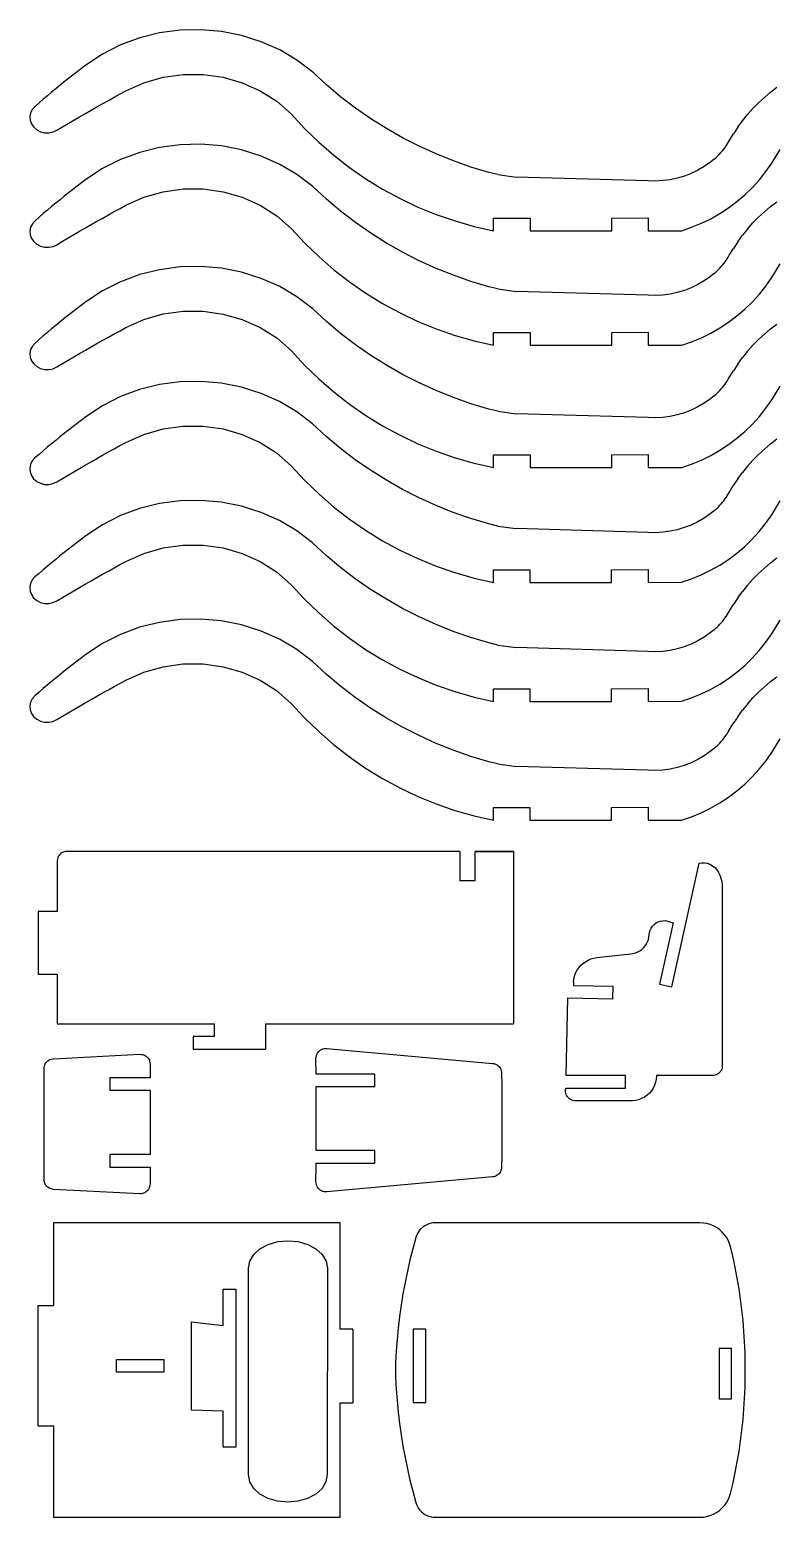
# Model space of a CAD drawing. Extents: x -264 to 264, y -276 to 276.
# Drawn here: x -261 to -142.7, y -266.7 to -30.3 of the extents above; entities that cross this region are included whole.
import ezdxf

# ---------------------------------------------------------------- set-up
doc = ezdxf.new("R2010")
doc.units = 0
doc.header["$MEASUREMENT"] = 0
doc.layers.get('0').update_dxf_attribs({"linetype": 'CONTINUOUS'})

msp = doc.modelspace()

# ---------------------------------------------------------------- linework, layer by layer
for p, q in [((-237.1, -30.36), (-240.36, -30.79)), ((-233.82, -30.28), (-237.1, -30.36)), ((-230.54, -30.56), (-233.82, -30.28)), ((-227.33, -31.2), (-230.54, -30.56)), ((-246.57, -32.7), (-249.43, -34.15)), ((-243.53, -31.58), (-246.57, -32.7)), ((-240.36, -30.79), (-243.53, -31.58)), ((-224.23, -32.18), (-227.33, -31.2)), ((-221.28, -33.5), (-224.23, -32.18)), ((-249.43, -34.15), (-252.08, -35.9)), ((-218.54, -35.12), (-221.28, -33.5)), ((-216.04, -37.03), (-218.54, -35.12)), ((-254.15, -37.49), (-254.83, -38.02)), ((-253.46, -36.96), (-254.15, -37.49)), ((-252.77, -36.43), (-253.46, -36.96)), ((-252.08, -35.9), (-252.77, -36.43)), ((-239.8, -37.84), (-236.64, -37.4)), ((-236.64, -37.4), (-233.44, -37.4)), ((-233.44, -37.4), (-230.28, -37.84)), ((-213.86, -39.03), (-216.04, -37.03)), ((-256.86, -39.66), (-257.53, -40.21)), ((-256.19, -39.11), (-256.86, -39.66)), ((-255.51, -38.57), (-256.19, -39.11)), ((-254.83, -38.02), (-255.51, -38.57)), ((-246.64, -40.49), (-245.71, -39.99)), ((-245.71, -39.99), (-242.85, -38.71)), ((-242.85, -38.71), (-239.8, -37.84)), ((-230.28, -37.84), (-227.23, -38.71)), ((-227.23, -38.71), (-224.37, -40)), ((-224.37, -40), (-221.76, -41.66)), ((-211.6, -40.94), (-213.86, -39.03)), ((-143.29, -40.21), (-142.28, -39.43)), ((-260.16, -42.46), (-260.58, -42.93)), ((-259.51, -41.89), (-260.16, -42.46)), ((-258.85, -41.33), (-259.51, -41.89)), ((-258.19, -40.77), (-258.85, -41.33)), ((-257.53, -40.21), (-258.19, -40.77)), ((-251.25, -43.06), (-250.33, -42.54)), ((-250.33, -42.54), (-249.41, -42.02)), ((-249.41, -42.02), (-248.49, -41.51)), ((-248.49, -41.51), (-247.57, -41)), ((-247.57, -41), (-246.64, -40.49)), ((-221.76, -41.66), (-219.47, -43.66)), ((-209.25, -42.73), (-211.6, -40.94)), ((-146.09, -42.82), (-145.2, -41.9)), ((-144.26, -41.03), (-145.2, -41.9)), ((-144.26, -41.03), (-143.29, -40.21)), ((-260.86, -43.48), (-260.98, -44.08)), ((-260.98, -44.08), (-260.93, -44.68)), ((-260.93, -44.68), (-260.72, -45.26)), ((-260.58, -42.93), (-260.86, -43.48)), ((-254.89, -45.18), (-253.98, -44.64)), ((-253.98, -44.64), (-253.07, -44.11)), ((-253.07, -44.11), (-252.16, -43.58)), ((-252.16, -43.58), (-251.25, -43.06)), ((-219.47, -43.66), (-217.33, -45.97)), ((-206.83, -44.42), (-209.25, -42.73)), ((-204.32, -46), (-206.83, -44.42)), ((-148.49, -45.79), (-147.74, -44.76)), ((-147.74, -44.76), (-146.94, -43.77)), ((-146.94, -43.77), (-146.09, -42.82)), ((-260.72, -45.26), (-260.36, -45.77)), ((-260.36, -45.77), (-259.87, -46.19)), ((-259.87, -46.19), (-259.29, -46.49)), ((-259.29, -46.49), (-258.63, -46.65)), ((-258.63, -46.65), (-257.96, -46.67)), ((-257.96, -46.67), (-257.3, -46.53)), ((-257.3, -46.53), (-256.69, -46.26)), ((-256.69, -46.26), (-255.79, -45.72)), ((-255.79, -45.72), (-254.89, -45.18)), ((-217.33, -45.97), (-215.07, -48.17)), ((-201.76, -47.46), (-204.32, -46)), ((-149.85, -47.95), (-149.2, -46.85)), ((-148.49, -45.79), (-149.2, -46.85)), ((-240.36, -48.98), (-243.53, -49.77)), ((-237.1, -48.55), (-240.36, -48.98)), ((-233.82, -48.47), (-237.1, -48.55)), ((-230.54, -48.75), (-233.82, -48.47)), ((-227.33, -49.39), (-230.54, -48.75)), ((-224.23, -50.37), (-227.33, -49.39)), ((-215.07, -48.17), (-212.69, -50.23)), ((-199.12, -48.81), (-201.76, -47.46)), ((-196.43, -50.03), (-199.12, -48.81)), ((-151.12, -49.75), (-150.92, -49.51)), ((-150.92, -49.51), (-150.72, -49.26)), ((-150.72, -49.26), (-150.53, -49.01)), ((-150.53, -49.01), (-150.35, -48.75)), ((-150.35, -48.75), (-150.17, -48.49)), ((-150.17, -48.49), (-150.01, -48.22)), ((-150.01, -48.22), (-149.85, -47.95)), ((-143.09, -51.48), (-141.77, -49.3)), ((-246.57, -50.89), (-249.43, -52.34)), ((-243.53, -49.77), (-246.57, -50.89)), ((-221.28, -51.68), (-224.23, -50.37)), ((-218.54, -53.31), (-221.28, -51.68)), ((-212.69, -50.23), (-210.21, -52.17)), ((-193.69, -51.13), (-196.43, -50.03)), ((-190.89, -52.1), (-193.69, -51.13)), ((-153.83, -52.01), (-154.84, -52.61)), ((-152.86, -51.34), (-153.83, -52.01)), ((-152.25, -50.84), (-152.86, -51.34)), ((-152.25, -50.84), (-152.01, -50.64)), ((-152.01, -50.64), (-151.78, -50.43)), ((-151.55, -50.21), (-151.78, -50.43)), ((-151.55, -50.21), (-151.33, -49.98)), ((-151.33, -49.98), (-151.12, -49.75)), ((-144.04, -52.84), (-143.09, -51.48)), ((-252.08, -54.09), (-252.77, -54.62)), ((-249.43, -52.34), (-252.08, -54.09)), ((-216.04, -55.22), (-218.54, -53.31)), ((-210.21, -52.17), (-207.62, -53.96)), ((-207.62, -53.96), (-204.93, -55.61)), ((-188.06, -52.95), (-190.89, -52.1)), ((-186.63, -53.3), (-188.06, -52.95)), ((-186.63, -53.3), (-183.72, -53.69)), ((-162.76, -54.3), (-183.72, -53.69)), ((-161.59, -54.34), (-162.76, -54.3)), ((-160.42, -54.27), (-161.59, -54.34)), ((-159.25, -54.12), (-160.42, -54.27)), ((-158.11, -53.88), (-159.25, -54.12)), ((-156.99, -53.54), (-158.11, -53.88)), ((-155.89, -53.12), (-156.99, -53.54)), ((-154.84, -52.61), (-155.89, -53.12)), ((-146.18, -55.36), (-145.07, -54.13)), ((-145.07, -54.13), (-144.04, -52.84)), ((-254.83, -56.21), (-255.51, -56.75)), ((-254.15, -55.68), (-254.83, -56.21)), ((-253.46, -55.14), (-254.15, -55.68)), ((-252.77, -54.62), (-253.46, -55.14)), ((-242.85, -56.9), (-239.8, -56.03)), ((-239.8, -56.03), (-236.64, -55.59)), ((-236.64, -55.59), (-233.44, -55.59)), ((-233.44, -55.59), (-230.28, -56.03)), ((-230.28, -56.03), (-227.23, -56.9)), ((-213.86, -57.22), (-216.04, -55.22)), ((-204.93, -55.61), (-202.16, -57.11)), ((-148.63, -57.59), (-147.37, -56.52)), ((-147.37, -56.52), (-146.18, -55.36)), ((-258.19, -58.95), (-258.85, -59.51)), ((-257.53, -58.4), (-258.19, -58.95)), ((-256.86, -57.84), (-257.53, -58.4)), ((-256.19, -57.3), (-256.86, -57.84)), ((-255.51, -56.75), (-256.19, -57.3)), ((-247.57, -59.19), (-246.64, -58.68)), ((-246.64, -58.68), (-245.71, -58.18)), ((-245.71, -58.18), (-242.85, -56.9)), ((-227.23, -56.9), (-224.37, -58.18)), ((-224.37, -58.18), (-221.76, -59.84)), ((-211.6, -59.12), (-213.86, -57.22)), ((-202.16, -57.11), (-199.32, -58.46)), ((-199.32, -58.46), (-196.4, -59.65)), ((-151.35, -59.5), (-149.96, -58.59)), ((-149.96, -58.59), (-148.63, -57.59)), ((-144.26, -59.22), (-143.29, -58.4)), ((-143.29, -58.4), (-142.28, -57.62)), ((-260.58, -61.12), (-260.86, -61.67)), ((-260.16, -60.64), (-260.58, -61.12)), ((-259.51, -60.08), (-260.16, -60.64)), ((-258.85, -59.51), (-259.51, -60.08)), ((-252.16, -61.77), (-251.25, -61.25)), ((-251.25, -61.25), (-250.33, -60.73)), ((-250.33, -60.73), (-249.41, -60.21)), ((-249.41, -60.21), (-248.49, -59.7)), ((-248.49, -59.7), (-247.57, -59.19)), ((-221.76, -59.84), (-219.47, -61.85)), ((-209.25, -60.92), (-211.6, -59.12)), ((-206.83, -62.61), (-209.25, -60.92)), ((-196.4, -59.65), (-193.42, -60.68)), ((-193.42, -60.68), (-190.39, -61.55)), ((-187.32, -62.25), (-187.32, -60.25)), ((-187.32, -60.25), (-181.51, -60.25)), ((-181.51, -60.25), (-181.51, -62.25)), ((-168.53, -60.25), (-162.74, -60.17)), ((-168.53, -62.25), (-168.53, -60.25)), ((-162.74, -60.17), (-162.74, -62.25)), ((-155.83, -61.68), (-154.29, -61.05)), ((-154.29, -61.05), (-152.79, -60.32)), ((-152.79, -60.32), (-151.35, -59.5)), ((-146.94, -61.96), (-146.09, -61)), ((-146.09, -61), (-145.2, -60.09)), ((-145.2, -60.09), (-144.26, -59.22)), ((-260.86, -61.67), (-260.98, -62.27)), ((-260.98, -62.27), (-260.93, -62.87)), ((-260.93, -62.87), (-260.72, -63.45)), ((-260.72, -63.45), (-260.36, -63.96)), ((-255.79, -63.9), (-254.89, -63.36)), ((-254.89, -63.36), (-253.98, -62.83)), ((-253.98, -62.83), (-253.07, -62.3)), ((-253.07, -62.3), (-252.16, -61.77)), ((-219.47, -61.85), (-217.33, -64.16)), ((-204.32, -64.19), (-206.83, -62.61)), ((-190.39, -61.55), (-187.32, -62.25)), ((-181.51, -62.25), (-168.53, -62.25)), ((-162.74, -62.25), (-157.4, -62.22)), ((-157.4, -62.22), (-155.83, -61.68)), ((-148.49, -63.98), (-147.74, -62.95)), ((-146.94, -61.96), (-147.74, -62.95)), ((-260.36, -63.96), (-259.87, -64.38)), ((-259.87, -64.38), (-259.29, -64.68)), ((-259.29, -64.68), (-258.63, -64.84)), ((-258.63, -64.84), (-257.96, -64.86)), ((-257.96, -64.86), (-257.3, -64.72)), ((-257.3, -64.72), (-256.69, -64.45)), ((-256.69, -64.45), (-255.79, -63.9)), ((-217.33, -64.16), (-215.07, -66.35)), ((-201.76, -65.65), (-204.32, -64.19)), ((-199.12, -66.99), (-201.76, -65.65)), ((-150.01, -66.41), (-149.85, -66.14)), ((-149.85, -66.14), (-149.2, -65.04)), ((-148.49, -63.98), (-149.2, -65.04)), ((-240.36, -68.42), (-243.53, -69.2)), ((-237.1, -67.98), (-240.36, -68.42)), ((-233.82, -67.91), (-237.1, -67.98)), ((-230.54, -68.19), (-233.82, -67.91)), ((-227.33, -68.83), (-230.54, -68.19)), ((-215.07, -66.35), (-212.69, -68.42)), ((-212.69, -68.42), (-210.21, -70.35)), ((-196.43, -68.22), (-199.12, -66.99)), ((-193.69, -69.31), (-196.43, -68.22)), ((-151.55, -68.4), (-151.78, -68.61)), ((-151.55, -68.4), (-151.33, -68.17)), ((-151.33, -68.17), (-151.12, -67.94)), ((-151.12, -67.94), (-150.92, -67.7)), ((-150.92, -67.7), (-150.72, -67.45)), ((-150.72, -67.45), (-150.53, -67.2)), ((-150.53, -67.2), (-150.35, -66.94)), ((-150.35, -66.94), (-150.17, -66.68)), ((-150.17, -66.68), (-150.01, -66.41)), ((-143.09, -69.67), (-141.77, -67.48)), ((-246.57, -70.33), (-249.43, -71.78)), ((-243.53, -69.2), (-246.57, -70.33)), ((-224.23, -69.81), (-227.33, -68.83)), ((-221.28, -71.12), (-224.23, -69.81)), ((-210.21, -70.35), (-207.62, -72.15)), ((-190.89, -70.29), (-193.69, -69.31)), ((-188.06, -71.13), (-190.89, -70.29)), ((-154.84, -70.79), (-155.89, -71.3)), ((-153.83, -70.2), (-154.84, -70.79)), ((-152.86, -69.53), (-153.83, -70.2)), ((-152.25, -69.03), (-152.86, -69.53)), ((-152.25, -69.03), (-152.01, -68.83)), ((-152.01, -68.83), (-151.78, -68.61)), ((-144.04, -71.03), (-143.09, -69.67)), ((-249.43, -71.78), (-252.08, -73.53)), ((-218.54, -72.75), (-221.28, -71.12)), ((-216.04, -74.66), (-218.54, -72.75)), ((-207.62, -72.15), (-204.93, -73.8)), ((-186.63, -71.49), (-188.06, -71.13)), ((-186.63, -71.49), (-183.72, -71.88)), ((-162.76, -72.49), (-183.72, -71.88)), ((-161.59, -72.52), (-162.76, -72.49)), ((-160.42, -72.46), (-161.59, -72.52)), ((-159.25, -72.31), (-160.42, -72.46)), ((-158.11, -72.06), (-159.25, -72.31)), ((-156.99, -71.73), (-158.11, -72.06)), ((-155.89, -71.3), (-156.99, -71.73)), ((-146.18, -73.55), (-145.07, -72.32)), ((-145.07, -72.32), (-144.04, -71.03)), ((-254.83, -75.65), (-255.51, -76.19)), ((-254.15, -75.11), (-254.83, -75.65)), ((-253.46, -74.58), (-254.15, -75.11)), ((-252.77, -74.05), (-253.46, -74.58)), ((-252.08, -73.53), (-252.77, -74.05)), ((-242.85, -76.33), (-239.8, -75.46)), ((-239.8, -75.46), (-236.64, -75.02)), ((-236.64, -75.02), (-233.44, -75.02)), ((-233.44, -75.02), (-230.28, -75.47)), ((-230.28, -75.47), (-227.23, -76.34)), ((-213.86, -76.66), (-216.04, -74.66)), ((-204.93, -73.8), (-202.16, -75.3)), ((-202.16, -75.3), (-199.32, -76.65)), ((-148.63, -75.78), (-147.37, -74.7)), ((-147.37, -74.7), (-146.18, -73.55)), ((-257.53, -77.83), (-258.19, -78.39)), ((-256.86, -77.28), (-257.53, -77.83)), ((-256.19, -76.73), (-256.86, -77.28)), ((-255.51, -76.19), (-256.19, -76.73)), ((-246.64, -78.12), (-245.71, -77.62)), ((-245.71, -77.62), (-242.85, -76.33)), ((-227.23, -76.34), (-224.37, -77.62)), ((-224.37, -77.62), (-221.76, -79.28)), ((-211.6, -78.56), (-213.86, -76.66)), ((-199.32, -76.65), (-196.4, -77.84)), ((-196.4, -77.84), (-193.42, -78.87)), ((-152.79, -78.51), (-151.35, -77.69)), ((-151.35, -77.69), (-149.96, -76.78)), ((-149.96, -76.78), (-148.63, -75.78)), ((-144.26, -78.66), (-143.29, -77.83)), ((-143.29, -77.83), (-142.28, -77.06)), ((-260.16, -80.08), (-260.58, -80.56)), ((-259.51, -79.51), (-260.16, -80.08)), ((-258.85, -78.95), (-259.51, -79.51)), ((-258.19, -78.39), (-258.85, -78.95)), ((-251.25, -80.68), (-250.33, -80.16)), ((-250.33, -80.16), (-249.41, -79.65)), ((-249.41, -79.65), (-248.49, -79.13)), ((-248.49, -79.13), (-247.57, -78.62)), ((-247.57, -78.62), (-246.64, -78.12)), ((-221.76, -79.28), (-219.47, -81.28)), ((-209.25, -80.36), (-211.6, -78.56)), ((-206.83, -82.05), (-209.25, -80.36)), ((-193.42, -78.87), (-190.39, -79.74)), ((-190.39, -79.74), (-187.32, -80.43)), ((-187.32, -80.43), (-187.32, -78.43)), ((-187.32, -78.43), (-181.51, -78.43)), ((-181.51, -78.43), (-181.51, -80.43)), ((-168.53, -78.43), (-162.74, -78.36)), ((-168.53, -80.43), (-168.53, -78.43)), ((-162.74, -78.36), (-162.74, -80.43)), ((-157.4, -80.41), (-155.83, -79.87)), ((-155.83, -79.87), (-154.29, -79.24)), ((-154.29, -79.24), (-152.79, -78.51)), ((-146.09, -80.44), (-145.2, -79.53)), ((-145.2, -79.53), (-144.26, -78.66)), ((-260.86, -81.11), (-260.98, -81.7)), ((-260.98, -81.7), (-260.93, -82.31)), ((-260.93, -82.31), (-260.72, -82.89)), ((-260.58, -80.56), (-260.86, -81.11)), ((-254.89, -82.8), (-253.98, -82.27)), ((-253.98, -82.27), (-253.07, -81.74)), ((-253.07, -81.74), (-252.16, -81.21)), ((-252.16, -81.21), (-251.25, -80.68)), ((-219.47, -81.28), (-217.33, -83.6)), ((-204.32, -83.62), (-206.83, -82.05)), ((-181.51, -80.43), (-168.53, -80.43)), ((-162.74, -80.43), (-157.4, -80.41)), ((-148.49, -83.42), (-147.74, -82.39)), ((-146.94, -81.4), (-147.74, -82.39)), ((-146.94, -81.4), (-146.09, -80.44)), ((-260.72, -82.89), (-260.36, -83.4)), ((-260.36, -83.4), (-259.87, -83.82)), ((-259.87, -83.82), (-259.29, -84.12)), ((-259.29, -84.12), (-258.63, -84.28)), ((-258.63, -84.28), (-257.96, -84.29)), ((-257.96, -84.29), (-257.3, -84.16)), ((-257.3, -84.16), (-256.69, -83.88)), ((-256.69, -83.88), (-255.79, -83.34)), ((-255.79, -83.34), (-254.89, -82.8)), ((-217.33, -83.6), (-215.07, -85.79)), ((-201.76, -85.09), (-204.32, -83.62)), ((-199.12, -86.43), (-201.76, -85.09)), ((-149.85, -85.57), (-149.2, -84.48)), ((-148.49, -83.42), (-149.2, -84.48)), ((-243.54, -87.47), (-246.58, -88.6)), ((-240.37, -86.68), (-243.54, -87.47)), ((-237.12, -86.25), (-240.37, -86.68)), ((-233.83, -86.17), (-237.12, -86.25)), ((-230.56, -86.46), (-233.83, -86.17)), ((-227.35, -87.09), (-230.56, -86.46)), ((-224.24, -88.08), (-227.35, -87.09)), ((-215.07, -85.79), (-212.69, -87.86)), ((-196.43, -87.65), (-199.12, -86.43)), ((-151.33, -87.61), (-151.12, -87.37)), ((-151.12, -87.37), (-150.92, -87.13)), ((-150.92, -87.13), (-150.72, -86.89)), ((-150.72, -86.89), (-150.53, -86.64)), ((-150.53, -86.64), (-150.35, -86.38)), ((-150.35, -86.38), (-150.17, -86.12)), ((-150.17, -86.12), (-150.01, -85.85)), ((-150.01, -85.85), (-149.85, -85.57)), ((-143.09, -89.11), (-141.77, -86.92)), ((-246.58, -88.6), (-249.45, -90.04)), ((-221.3, -89.39), (-224.24, -88.08)), ((-218.56, -91.01), (-221.3, -89.39)), ((-212.69, -87.86), (-210.21, -89.79)), ((-210.21, -89.79), (-207.62, -91.59)), ((-193.69, -88.75), (-196.43, -87.65)), ((-190.89, -89.73), (-193.69, -88.75)), ((-188.06, -90.57), (-190.89, -89.73)), ((-153.83, -89.64), (-154.84, -90.23)), ((-152.86, -88.97), (-153.83, -89.64)), ((-152.25, -88.47), (-152.86, -88.97)), ((-152.25, -88.47), (-152.01, -88.26)), ((-152.01, -88.26), (-151.78, -88.05)), ((-151.55, -87.83), (-151.78, -88.05)), ((-151.55, -87.83), (-151.33, -87.61)), ((-144.04, -90.46), (-143.09, -89.11)), ((-252.09, -91.79), (-252.79, -92.32)), ((-249.45, -90.04), (-252.09, -91.79)), ((-216.05, -92.92), (-218.56, -91.01)), ((-207.62, -91.59), (-204.93, -93.24)), ((-186.63, -90.93), (-188.06, -90.57)), ((-186.63, -90.93), (-183.72, -91.31)), ((-162.76, -91.93), (-183.72, -91.31)), ((-161.59, -91.96), (-162.76, -91.93)), ((-160.42, -91.9), (-161.59, -91.96)), ((-159.25, -91.75), (-160.42, -91.9)), ((-158.11, -91.5), (-159.25, -91.75)), ((-156.99, -91.16), (-158.11, -91.5)), ((-155.89, -90.74), (-156.99, -91.16)), ((-154.84, -90.23), (-155.89, -90.74)), ((-146.18, -92.99), (-145.07, -91.76)), ((-145.07, -91.76), (-144.04, -90.46)), ((-255.53, -94.46), (-256.21, -95)), ((-254.85, -93.92), (-255.53, -94.46)), ((-254.17, -93.38), (-254.85, -93.92)), ((-253.48, -92.85), (-254.17, -93.38)), ((-252.79, -92.32), (-253.48, -92.85)), ((-242.86, -94.6), (-239.82, -93.73)), ((-239.82, -93.73), (-236.65, -93.29)), ((-236.65, -93.29), (-233.46, -93.29)), ((-233.46, -93.29), (-230.29, -93.73)), ((-230.29, -93.73), (-227.25, -94.6)), ((-213.88, -94.93), (-216.05, -92.92)), ((-204.93, -93.24), (-202.16, -94.74)), ((-148.63, -95.22), (-147.37, -94.14)), ((-147.37, -94.14), (-146.18, -92.99)), ((-258.21, -96.66), (-258.87, -97.22)), ((-257.54, -96.1), (-258.21, -96.66)), ((-256.88, -95.55), (-257.54, -96.1)), ((-256.21, -95), (-256.88, -95.55)), ((-248.51, -97.4), (-247.58, -96.89)), ((-247.58, -96.89), (-246.66, -96.38)), ((-246.66, -96.38), (-245.73, -95.88)), ((-245.73, -95.88), (-242.86, -94.6)), ((-227.25, -94.6), (-224.38, -95.89)), ((-224.38, -95.89), (-221.78, -97.55)), ((-211.62, -96.83), (-213.88, -94.93)), ((-209.27, -98.63), (-211.62, -96.83)), ((-202.16, -94.74), (-199.32, -96.09)), ((-199.32, -96.09), (-196.4, -97.28)), ((-151.35, -97.13), (-149.96, -96.22)), ((-149.96, -96.22), (-148.63, -95.22)), ((-145.21, -97.8), (-144.28, -96.93)), ((-144.28, -96.93), (-143.31, -96.1)), ((-143.31, -96.1), (-142.3, -95.32)), ((-260.6, -98.82), (-260.88, -99.37)), ((-260.17, -98.35), (-260.6, -98.82)), ((-259.52, -97.78), (-260.17, -98.35)), ((-258.87, -97.22), (-259.52, -97.78)), ((-252.18, -99.47), (-251.26, -98.95)), ((-251.26, -98.95), (-250.35, -98.43)), ((-250.35, -98.43), (-249.43, -97.91)), ((-249.43, -97.91), (-248.51, -97.4)), ((-221.78, -97.55), (-219.49, -99.55)), ((-206.84, -100.31), (-209.27, -98.63)), ((-196.4, -97.28), (-193.42, -98.31)), ((-193.42, -98.31), (-190.39, -99.17)), ((-190.39, -99.17), (-187.32, -99.87)), ((-187.32, -99.87), (-187.32, -97.87)), ((-187.32, -97.87), (-181.51, -97.87)), ((-181.51, -97.87), (-181.51, -99.87)), ((-168.53, -97.87), (-162.74, -97.79)), ((-168.53, -99.87), (-168.53, -97.87)), ((-162.74, -97.79), (-162.74, -99.87)), ((-157.4, -99.84), (-155.83, -99.31)), ((-155.83, -99.31), (-154.29, -98.68)), ((-154.29, -98.68), (-152.79, -97.95)), ((-152.79, -97.95), (-151.35, -97.13)), ((-146.95, -99.66), (-146.11, -98.71)), ((-146.11, -98.71), (-145.21, -97.8)), ((-260.88, -99.37), (-261, -99.97)), ((-261, -99.97), (-260.95, -100.58)), ((-260.95, -100.58), (-260.74, -101.15)), ((-260.74, -101.15), (-260.38, -101.67)), ((-260.38, -101.67), (-259.89, -102.08)), ((-256.71, -102.15), (-255.81, -101.61)), ((-255.81, -101.61), (-254.91, -101.07)), ((-254.91, -101.07), (-254, -100.53)), ((-254, -100.53), (-253.09, -100)), ((-253.09, -100), (-252.18, -99.47)), ((-219.49, -99.55), (-217.35, -101.86)), ((-204.34, -101.89), (-206.84, -100.31)), ((-181.51, -99.87), (-168.53, -99.87)), ((-162.74, -99.87), (-157.4, -99.84)), ((-148.51, -101.68), (-147.75, -100.65)), ((-146.95, -99.66), (-147.75, -100.65)), ((-259.89, -102.08), (-259.3, -102.38)), ((-259.3, -102.38), (-258.65, -102.55)), ((-258.65, -102.55), (-257.97, -102.56)), ((-257.97, -102.56), (-257.31, -102.42)), ((-257.31, -102.42), (-256.71, -102.15)), ((-217.35, -101.86), (-215.09, -104.06)), ((-201.77, -103.35), (-204.34, -101.89)), ((-199.14, -104.7), (-201.77, -103.35)), ((-150.02, -104.11), (-149.87, -103.84)), ((-149.87, -103.84), (-149.21, -102.75)), ((-148.51, -101.68), (-149.21, -102.75)), ((-243.54, -106.39), (-246.58, -107.52)), ((-240.37, -105.61), (-243.54, -106.39)), ((-237.12, -105.17), (-240.37, -105.61)), ((-233.83, -105.09), (-237.12, -105.17)), ((-230.56, -105.38), (-233.83, -105.09)), ((-227.35, -106.01), (-230.56, -105.38)), ((-224.24, -107), (-227.35, -106.01)), ((-215.09, -104.06), (-212.71, -106.12)), ((-212.71, -106.12), (-210.22, -108.06)), ((-196.45, -105.92), (-199.14, -104.7)), ((-193.7, -107.02), (-196.45, -105.92)), ((-152.03, -106.53), (-151.8, -106.32)), ((-151.57, -106.1), (-151.8, -106.32)), ((-151.57, -106.1), (-151.35, -105.87)), ((-151.35, -105.87), (-151.14, -105.64)), ((-151.14, -105.64), (-150.93, -105.4)), ((-150.93, -105.4), (-150.73, -105.16)), ((-150.73, -105.16), (-150.54, -104.9)), ((-150.54, -104.9), (-150.36, -104.65)), ((-150.36, -104.65), (-150.19, -104.38)), ((-150.19, -104.38), (-150.02, -104.11)), ((-143.11, -107.37), (-141.78, -105.19)), ((-246.58, -107.52), (-249.45, -108.97)), ((-221.3, -108.31), (-224.24, -107)), ((-218.56, -109.93), (-221.3, -108.31)), ((-210.22, -108.06), (-207.63, -109.85)), ((-190.91, -107.99), (-193.7, -107.02)), ((-188.08, -108.84), (-190.91, -107.99)), ((-154.85, -108.5), (-155.91, -109.01)), ((-153.84, -107.91), (-154.85, -108.5)), ((-152.88, -107.24), (-153.84, -107.91)), ((-152.27, -106.73), (-152.88, -107.24)), ((-152.27, -106.73), (-152.03, -106.53)), ((-145.09, -110.03), (-144.06, -108.73)), ((-144.06, -108.73), (-143.11, -107.37)), ((-252.09, -110.72), (-252.79, -111.24)), ((-249.45, -108.97), (-252.09, -110.72)), ((-216.05, -111.84), (-218.56, -109.93)), ((-207.63, -109.85), (-204.95, -111.5)), ((-186.65, -109.2), (-188.08, -108.84)), ((-186.65, -109.2), (-183.73, -109.58)), ((-162.78, -110.19), (-183.73, -109.58)), ((-161.6, -110.23), (-162.78, -110.19)), ((-160.43, -110.17), (-161.6, -110.23)), ((-159.27, -110.01), (-160.43, -110.17)), ((-158.13, -109.77), (-159.27, -110.01)), ((-157, -109.43), (-158.13, -109.77)), ((-155.91, -109.01), (-157, -109.43)), ((-146.2, -111.25), (-145.09, -110.03)), ((-255.53, -113.38), (-256.21, -113.92)), ((-254.85, -112.84), (-255.53, -113.38)), ((-254.17, -112.3), (-254.85, -112.84)), ((-253.48, -111.77), (-254.17, -112.3)), ((-252.79, -111.24), (-253.48, -111.77)), ((-242.86, -113.52), (-239.82, -112.65)), ((-239.82, -112.65), (-236.65, -112.21)), ((-236.65, -112.21), (-233.46, -112.21)), ((-233.46, -112.21), (-230.29, -112.65)), ((-230.29, -112.65), (-227.25, -113.53)), ((-213.88, -113.85), (-216.05, -111.84)), ((-204.95, -111.5), (-202.18, -113)), ((-202.18, -113), (-199.33, -114.35)), ((-149.98, -114.48), (-148.65, -113.49)), ((-148.65, -113.49), (-147.39, -112.41)), ((-147.39, -112.41), (-146.2, -111.25)), ((-258.21, -115.58), (-258.87, -116.14)), ((-257.54, -115.02), (-258.21, -115.58)), ((-256.88, -114.47), (-257.54, -115.02)), ((-256.21, -113.92), (-256.88, -114.47)), ((-248.51, -116.32), (-247.58, -115.81)), ((-247.58, -115.81), (-246.66, -115.31)), ((-246.66, -115.31), (-245.73, -114.8)), ((-245.73, -114.8), (-242.86, -113.52)), ((-227.25, -113.53), (-224.38, -114.81)), ((-224.38, -114.81), (-221.78, -116.47)), ((-211.62, -115.75), (-213.88, -113.85)), ((-209.27, -117.55), (-211.62, -115.75)), ((-199.33, -114.35), (-196.42, -115.54)), ((-196.42, -115.54), (-193.44, -116.57)), ((-152.81, -116.21), (-151.37, -115.39)), ((-151.37, -115.39), (-149.98, -114.48)), ((-144.28, -115.85), (-145.21, -116.72)), ((-144.28, -115.85), (-143.31, -115.02)), ((-143.31, -115.02), (-142.3, -114.24)), ((-260.6, -117.74), (-260.88, -118.29)), ((-260.17, -117.27), (-260.6, -117.74)), ((-259.52, -116.7), (-260.17, -117.27)), ((-258.87, -116.14), (-259.52, -116.7)), ((-252.18, -118.4), (-251.26, -117.87)), ((-251.26, -117.87), (-250.35, -117.35)), ((-250.35, -117.35), (-249.43, -116.83)), ((-249.43, -116.83), (-248.51, -116.32)), ((-221.78, -116.47), (-219.49, -118.47)), ((-206.84, -119.24), (-209.27, -117.55)), ((-193.44, -116.57), (-190.41, -117.44)), ((-190.41, -117.44), (-187.34, -118.14)), ((-187.34, -118.14), (-187.34, -116.14)), ((-187.34, -116.14), (-181.52, -116.14)), ((-181.52, -116.14), (-181.52, -118.14)), ((-181.52, -118.14), (-168.55, -118.14)), ((-168.55, -116.14), (-162.76, -116.06)), ((-168.55, -118.14), (-168.55, -116.14)), ((-162.76, -116.06), (-162.76, -118.14)), ((-162.76, -118.14), (-157.42, -118.11)), ((-157.42, -118.11), (-155.84, -117.57)), ((-155.84, -117.57), (-154.3, -116.94)), ((-154.3, -116.94), (-152.81, -116.21)), ((-146.95, -118.58), (-146.11, -117.63)), ((-146.11, -117.63), (-145.21, -116.72)), ((-260.88, -118.29), (-261, -118.89)), ((-261, -118.89), (-260.95, -119.5)), ((-260.95, -119.5), (-260.74, -120.07)), ((-260.74, -120.07), (-260.38, -120.59)), ((-260.38, -120.59), (-259.89, -121.01)), ((-256.71, -121.07), (-255.81, -120.53)), ((-255.81, -120.53), (-254.91, -119.99)), ((-254.91, -119.99), (-254, -119.45)), ((-254, -119.45), (-253.09, -118.92)), ((-253.09, -118.92), (-252.18, -118.4)), ((-219.49, -118.47), (-217.35, -120.78)), ((-204.34, -120.81), (-206.84, -119.24)), ((-148.51, -120.6), (-147.75, -119.57)), ((-146.95, -118.58), (-147.75, -119.57)), ((-259.89, -121.01), (-259.3, -121.3)), ((-259.3, -121.3), (-258.65, -121.47)), ((-258.65, -121.47), (-257.97, -121.48)), ((-257.97, -121.48), (-257.31, -121.35)), ((-257.31, -121.35), (-256.71, -121.07)), ((-217.35, -120.78), (-215.09, -122.98)), ((-201.77, -122.27), (-204.34, -120.81)), ((-199.14, -123.62), (-201.77, -122.27)), ((-150.02, -123.04), (-149.87, -122.76)), ((-149.87, -122.76), (-149.21, -121.67)), ((-148.51, -120.6), (-149.21, -121.67)), ((-243.54, -125.27), (-246.58, -126.39)), ((-240.37, -124.48), (-243.54, -125.27)), ((-237.12, -124.05), (-240.37, -124.48)), ((-233.83, -123.97), (-237.12, -124.05)), ((-230.56, -124.25), (-233.83, -123.97)), ((-227.35, -124.89), (-230.56, -124.25)), ((-224.24, -125.87), (-227.35, -124.89)), ((-215.09, -122.98), (-212.71, -125.04)), ((-212.71, -125.04), (-210.22, -126.98)), ((-196.45, -124.84), (-199.14, -123.62)), ((-193.7, -125.94), (-196.45, -124.84)), ((-152.03, -125.45), (-151.8, -125.24)), ((-151.57, -125.02), (-151.8, -125.24)), ((-151.57, -125.02), (-151.35, -124.79)), ((-151.35, -124.79), (-151.14, -124.56)), ((-151.14, -124.56), (-150.93, -124.32)), ((-150.93, -124.32), (-150.73, -124.08)), ((-150.73, -124.08), (-150.54, -123.82)), ((-150.54, -123.82), (-150.36, -123.57)), ((-150.36, -123.57), (-150.19, -123.3)), ((-150.19, -123.3), (-150.02, -123.04)), ((-143.11, -126.3), (-141.78, -124.11)), ((-246.58, -126.39), (-249.45, -127.84)), ((-221.3, -127.18), (-224.24, -125.87)), ((-218.56, -128.81), (-221.3, -127.18)), ((-210.22, -126.98), (-207.63, -128.77)), ((-190.91, -126.91), (-193.7, -125.94)), ((-188.08, -127.76), (-190.91, -126.91)), ((-154.85, -127.42), (-155.91, -127.93)), ((-153.84, -126.83), (-154.85, -127.42)), ((-152.88, -126.16), (-153.84, -126.83)), ((-152.27, -125.66), (-152.88, -126.16)), ((-152.27, -125.66), (-152.03, -125.45)), ((-145.09, -128.95), (-144.06, -127.65)), ((-144.06, -127.65), (-143.11, -126.3)), ((-252.09, -129.59), (-252.79, -130.12)), ((-249.45, -127.84), (-252.09, -129.59)), ((-216.05, -130.72), (-218.56, -128.81)), ((-207.63, -128.77), (-204.95, -130.42)), ((-186.65, -128.12), (-188.08, -127.76)), ((-186.65, -128.12), (-183.73, -128.5)), ((-162.78, -129.12), (-183.73, -128.5)), ((-161.6, -129.15), (-162.78, -129.12)), ((-160.43, -129.09), (-161.6, -129.15)), ((-159.27, -128.93), (-160.43, -129.09)), ((-158.13, -128.69), (-159.27, -128.93)), ((-157, -128.35), (-158.13, -128.69)), ((-155.91, -127.93), (-157, -128.35)), ((-146.2, -130.17), (-145.09, -128.95)), ((-255.53, -132.25), (-256.21, -132.8)), ((-254.85, -131.71), (-255.53, -132.25)), ((-254.17, -131.18), (-254.85, -131.71)), ((-253.48, -130.64), (-254.17, -131.18)), ((-252.79, -130.12), (-253.48, -130.64)), ((-245.73, -133.68), (-242.86, -132.4)), ((-242.86, -132.4), (-239.82, -131.53)), ((-239.82, -131.53), (-236.65, -131.09)), ((-236.65, -131.09), (-233.46, -131.09)), ((-233.46, -131.09), (-230.29, -131.53)), ((-230.29, -131.53), (-227.25, -132.4)), ((-227.25, -132.4), (-224.38, -133.68)), ((-213.88, -132.72), (-216.05, -130.72)), ((-204.95, -130.42), (-202.18, -131.93)), ((-202.18, -131.93), (-199.33, -133.27)), ((-149.98, -133.4), (-148.65, -132.41)), ((-148.65, -132.41), (-147.39, -131.33)), ((-147.39, -131.33), (-146.2, -130.17)), ((-258.21, -134.45), (-258.87, -135.01)), ((-257.54, -133.9), (-258.21, -134.45)), ((-256.88, -133.34), (-257.54, -133.9)), ((-256.21, -132.8), (-256.88, -133.34)), ((-248.51, -135.2), (-247.58, -134.69)), ((-247.58, -134.69), (-246.66, -134.18)), ((-246.66, -134.18), (-245.73, -133.68)), ((-224.38, -133.68), (-221.78, -135.34)), ((-211.62, -134.62), (-213.88, -132.72)), ((-209.27, -136.42), (-211.62, -134.62)), ((-199.33, -133.27), (-196.42, -134.47)), ((-196.42, -134.47), (-193.44, -135.49)), ((-152.81, -135.13), (-151.37, -134.31)), ((-151.37, -134.31), (-149.98, -133.4)), ((-145.21, -135.59), (-144.28, -134.72)), ((-144.28, -134.72), (-143.31, -133.9)), ((-143.31, -133.9), (-142.3, -133.12)), ((-260.6, -136.62), (-260.88, -137.17)), ((-260.17, -136.14), (-260.6, -136.62)), ((-259.52, -135.58), (-260.17, -136.14)), ((-258.87, -135.01), (-259.52, -135.58)), ((-252.18, -137.27), (-251.26, -136.75)), ((-251.26, -136.75), (-250.35, -136.23)), ((-250.35, -136.23), (-249.43, -135.71)), ((-249.43, -135.71), (-248.51, -135.2)), ((-221.78, -135.34), (-219.49, -137.35)), ((-206.84, -138.11), (-209.27, -136.42)), ((-193.44, -135.49), (-190.41, -136.36)), ((-190.41, -136.36), (-187.34, -137.06)), ((-187.34, -135.06), (-181.52, -135.06)), ((-187.34, -137.06), (-187.34, -135.06)), ((-181.52, -135.06), (-181.52, -137.06)), ((-181.52, -137.06), (-168.55, -137.06)), ((-168.55, -135.06), (-162.76, -134.98)), ((-168.55, -137.06), (-168.55, -135.06)), ((-162.76, -134.98), (-162.76, -137.06)), ((-162.76, -137.06), (-157.42, -137.03)), ((-157.42, -137.03), (-155.84, -136.5)), ((-155.84, -136.5), (-154.3, -135.86)), ((-154.3, -135.86), (-152.81, -135.13)), ((-146.95, -137.46), (-146.11, -136.5)), ((-146.11, -136.5), (-145.21, -135.59)), ((-260.88, -137.17), (-261, -137.77)), ((-261, -137.77), (-260.95, -138.37)), ((-260.95, -138.37), (-260.74, -138.95)), ((-260.74, -138.95), (-260.38, -139.46)), ((-260.38, -139.46), (-259.89, -139.88)), ((-256.71, -139.95), (-255.81, -139.4)), ((-255.81, -139.4), (-254.91, -138.86)), ((-254.91, -138.86), (-254, -138.33)), ((-254, -138.33), (-253.09, -137.8)), ((-253.09, -137.8), (-252.18, -137.27)), ((-219.49, -137.35), (-217.35, -139.66)), ((-204.34, -139.69), (-206.84, -138.11)), ((-148.51, -139.48), (-149.21, -140.54)), ((-148.51, -139.48), (-147.75, -138.45)), ((-146.95, -137.46), (-147.75, -138.45)), ((-259.89, -139.88), (-259.3, -140.18)), ((-259.3, -140.18), (-258.65, -140.34)), ((-258.65, -140.34), (-257.97, -140.36)), ((-257.97, -140.36), (-257.31, -140.22)), ((-257.31, -140.22), (-256.71, -139.95)), ((-217.35, -139.66), (-215.09, -141.85)), ((-215.09, -141.85), (-212.71, -143.92)), ((-201.77, -141.15), (-204.34, -139.69)), ((-199.14, -142.49), (-201.77, -141.15)), ((-150.02, -141.91), (-149.87, -141.64)), ((-149.87, -141.64), (-149.21, -140.54)), ((-212.71, -143.92), (-210.22, -145.85)), ((-196.45, -143.72), (-199.14, -142.49)), ((-193.7, -144.81), (-196.45, -143.72)), ((-152.03, -144.33), (-151.8, -144.11)), ((-151.57, -143.9), (-151.8, -144.11)), ((-151.57, -143.9), (-151.35, -143.67)), ((-151.35, -143.67), (-151.14, -143.44)), ((-151.14, -143.44), (-150.93, -143.2)), ((-150.93, -143.2), (-150.73, -142.95)), ((-150.73, -142.95), (-150.54, -142.7)), ((-150.54, -142.7), (-150.36, -142.44)), ((-150.36, -142.44), (-150.19, -142.18)), ((-150.19, -142.18), (-150.02, -141.91)), ((-143.11, -145.17), (-141.78, -142.98)), ((-210.22, -145.85), (-207.63, -147.65)), ((-190.91, -145.79), (-193.7, -144.81)), ((-188.08, -146.63), (-190.91, -145.79)), ((-154.85, -146.29), (-155.91, -146.8)), ((-153.84, -145.7), (-154.85, -146.29)), ((-152.88, -145.03), (-153.84, -145.7)), ((-152.27, -144.53), (-152.88, -145.03)), ((-152.27, -144.53), (-152.03, -144.33)), ((-145.09, -147.82), (-144.06, -146.53)), ((-144.06, -146.53), (-143.11, -145.17)), ((-207.63, -147.65), (-204.95, -149.3)), ((-186.65, -146.99), (-188.08, -146.63)), ((-186.65, -146.99), (-183.73, -147.38)), ((-162.78, -147.99), (-183.73, -147.38)), ((-161.6, -148.02), (-162.78, -147.99)), ((-160.43, -147.96), (-161.6, -148.02)), ((-159.27, -147.81), (-160.43, -147.96)), ((-158.13, -147.56), (-159.27, -147.81)), ((-157, -147.23), (-158.13, -147.56)), ((-155.91, -146.8), (-157, -147.23)), ((-146.2, -149.05), (-145.09, -147.82)), ((-204.95, -149.3), (-202.18, -150.8)), ((-202.18, -150.8), (-199.33, -152.15)), ((-149.98, -152.28), (-148.65, -151.28)), ((-148.65, -151.28), (-147.39, -150.2)), ((-147.39, -150.2), (-146.2, -149.05)), ((-199.33, -152.15), (-196.42, -153.34)), ((-196.42, -153.34), (-193.44, -154.37)), ((-152.81, -154.01), (-151.37, -153.19)), ((-151.37, -153.19), (-149.98, -152.28)), ((-193.44, -154.37), (-190.41, -155.24)), ((-190.41, -155.24), (-187.34, -155.93)), ((-187.34, -155.93), (-187.34, -153.93)), ((-187.34, -153.93), (-181.52, -153.93)), ((-181.52, -153.93), (-181.52, -155.93)), ((-181.52, -155.93), (-168.55, -155.93)), ((-168.55, -153.93), (-162.76, -153.86)), ((-168.55, -155.93), (-168.55, -153.93)), ((-162.76, -153.86), (-162.76, -155.93)), ((-162.76, -155.93), (-157.42, -155.91)), ((-157.42, -155.91), (-155.84, -155.37)), ((-155.84, -155.37), (-154.3, -154.74)), ((-154.3, -154.74), (-152.81, -154.01)), ((-256.6, -162.11), (-256.63, -162.32)), ((-256.63, -162.32), (-256.63, -162.52)), ((-256.63, -162.52), (-256.63, -170.43)), ((-256.54, -161.91), (-256.6, -162.11)), ((-256.46, -161.72), (-256.54, -161.91)), ((-256.35, -161.55), (-256.46, -161.72)), ((-256.22, -161.39), (-256.35, -161.55)), ((-256.07, -161.25), (-256.22, -161.39)), ((-255.9, -161.13), (-256.07, -161.25)), ((-255.71, -161.03), (-255.9, -161.13)), ((-255.52, -160.96), (-255.71, -161.03)), ((-255.32, -160.92), (-255.52, -160.96)), ((-255.11, -160.91), (-255.32, -160.92)), ((-192.64, -160.91), (-255.11, -160.91)), ((-192.64, -160.91), (-192.64, -165.58)), ((-190.22, -165.58), (-190.22, -160.91)), ((-190.22, -160.91), (-184.14, -160.91)), ((-189.85, -160.91), (-190.22, -160.91)), ((-184.14, -160.91), (-189.85, -160.91)), ((-184.14, -160.91), (-184.14, -188.31)), ((-158.98, -182.41), (-154.65, -162.76)), ((-154.65, -162.76), (-154.22, -162.69)), ((-154.22, -162.69), (-153.78, -162.7)), ((-153.78, -162.7), (-153.35, -162.78)), ((-153.35, -162.78), (-152.93, -162.94)), ((-152.93, -162.94), (-152.54, -163.17)), ((-152.54, -163.17), (-152.17, -163.47)), ((-152.17, -163.47), (-151.85, -163.82)), ((-151.85, -163.82), (-151.57, -164.23)), ((-151.57, -164.23), (-151.34, -164.68)), ((-151.34, -164.68), (-151.17, -165.17)), ((-151.17, -165.17), (-151.05, -165.69)), ((-190.22, -165.58), (-192.64, -165.58)), ((-151.05, -165.69), (-151, -166.22)), ((-151, -166.22), (-150.96, -194.86)), ((-256.63, -170.43), (-259.68, -170.43)), ((-259.68, -170.43), (-259.68, -180.43)), ((-162.04, -172.77), (-161.78, -172.49)), ((-161.78, -172.49), (-161.48, -172.27)), ((-161.48, -172.27), (-161.14, -172.09)), ((-161.14, -172.09), (-160.79, -171.97)), ((-158.79, -172.24), (-160.93, -181.98)), ((-160.79, -171.97), (-160.41, -171.91)), ((-160.41, -171.91), (-160.04, -171.9)), ((-160.04, -171.9), (-159.66, -171.96)), ((-159.66, -171.96), (-158.79, -172.24)), ((-162.84, -175.26), (-162.71, -174.9)), ((-162.71, -174.9), (-162.63, -174.53)), ((-162.63, -174.53), (-162.58, -174.15)), ((-162.58, -174.15), (-162.53, -173.78)), ((-162.53, -173.78), (-162.42, -173.42)), ((-162.42, -173.42), (-162.26, -173.08)), ((-162.26, -173.08), (-162.04, -172.77)), ((-170.9, -177.78), (-165.47, -177.19)), ((-165.47, -177.19), (-165.1, -177.13)), ((-165.1, -177.13), (-164.73, -177.02)), ((-164.73, -177.02), (-164.38, -176.88)), ((-164.38, -176.88), (-164.05, -176.69)), ((-164.05, -176.69), (-163.75, -176.46)), ((-163.75, -176.46), (-163.47, -176.2)), ((-163.47, -176.2), (-163.22, -175.91)), ((-163.22, -175.91), (-163.01, -175.6)), ((-163.01, -175.6), (-162.84, -175.26)), ((-174.05, -179.82), (-173.78, -179.41)), ((-173.78, -179.41), (-173.47, -179.04)), ((-173.47, -179.04), (-173.11, -178.71)), ((-173.11, -178.71), (-172.72, -178.42)), ((-172.72, -178.42), (-172.29, -178.18)), ((-172.29, -178.18), (-171.84, -177.99)), ((-171.84, -177.99), (-171.38, -177.86)), ((-171.38, -177.86), (-170.9, -177.78)), ((-259.68, -180.43), (-256.63, -180.43)), ((-256.63, -180.43), (-256.63, -188.31)), ((-174.62, -181.67), (-174.56, -181.18)), ((-174.62, -181.67), (-174.62, -182.2)), ((-174.56, -181.18), (-174.44, -180.71)), ((-174.44, -180.71), (-174.27, -180.25)), ((-174.27, -180.25), (-174.05, -179.82)), ((-160.93, -181.98), (-158.98, -182.41)), ((-175.76, -196.52), (-175.51, -184.18)), ((-175.51, -184.18), (-168.36, -184.32)), ((-174.62, -182.2), (-168.32, -182.32)), ((-168.36, -184.32), (-168.32, -182.32)), ((-256.63, -188.31), (-231.66, -188.31)), ((-231.66, -190.31), (-231.66, -188.31)), ((-223.54, -188.31), (-223.54, -192.31)), ((-223.54, -188.31), (-184.14, -188.31)), ((-231.66, -190.31), (-235.03, -190.31)), ((-235.03, -190.31), (-235.03, -192.31)), ((-257.61, -193.92), (-257.41, -193.87)), ((-257.41, -193.87), (-257.21, -193.85)), ((-257.21, -193.85), (-243.51, -193.14)), ((-243.51, -193.14), (-243.29, -193.15)), ((-243.29, -193.15), (-243.09, -193.18)), ((-243.09, -193.18), (-242.88, -193.25)), ((-242.88, -193.25), (-242.69, -193.33)), ((-242.69, -193.33), (-242.51, -193.45)), ((-242.51, -193.45), (-242.35, -193.59)), ((-242.35, -193.59), (-242.21, -193.74)), ((-242.21, -193.74), (-242.09, -193.92)), ((-235.03, -192.31), (-223.54, -192.31)), ((-215.52, -193.79), (-215.51, -193.57)), ((-215.51, -196.28), (-215.52, -193.79)), ((-215.51, -193.57), (-215.46, -193.36)), ((-215.46, -193.36), (-215.39, -193.15)), ((-215.39, -193.15), (-215.29, -192.96)), ((-215.29, -192.96), (-215.16, -192.78)), ((-215.16, -192.78), (-215.01, -192.62)), ((-215.01, -192.62), (-214.84, -192.49)), ((-214.84, -192.49), (-214.65, -192.37)), ((-214.65, -192.37), (-214.45, -192.29)), ((-214.45, -192.29), (-214.23, -192.23)), ((-214.23, -192.23), (-214.02, -192.21)), ((-214.02, -192.21), (-213.8, -192.21)), ((-213.8, -192.21), (-187.46, -194.59)), ((-258.73, -195.44), (-258.72, -195.23)), ((-258.73, -213.04), (-258.73, -195.44)), ((-258.72, -195.23), (-258.68, -195.03)), ((-258.68, -195.03), (-258.62, -194.84)), ((-258.62, -194.84), (-258.53, -194.66)), ((-258.53, -194.66), (-258.42, -194.49)), ((-258.42, -194.49), (-258.29, -194.34)), ((-258.29, -194.34), (-258.14, -194.2)), ((-258.14, -194.2), (-257.97, -194.08)), ((-257.97, -194.08), (-257.8, -193.99)), ((-257.8, -193.99), (-257.61, -193.92)), ((-242.09, -193.92), (-241.99, -194.1)), ((-241.99, -194.1), (-241.95, -194.26)), ((-241.95, -194.26), (-241.91, -194.46)), ((-241.91, -194.46), (-241.89, -194.68)), ((-241.89, -194.68), (-241.89, -196.9)), ((-187.46, -194.59), (-187.27, -194.62)), ((-187.27, -194.62), (-187.08, -194.67)), ((-187.08, -194.67), (-186.9, -194.75)), ((-186.9, -194.75), (-186.73, -194.84)), ((-186.73, -194.84), (-186.58, -194.96)), ((-186.58, -194.96), (-186.44, -195.1)), ((-186.44, -195.1), (-186.31, -195.25)), ((-186.31, -195.25), (-186.21, -195.41)), ((-186.21, -195.41), (-186.13, -195.59)), ((-186.13, -195.59), (-186.07, -195.78)), ((-186.07, -195.78), (-186.03, -195.97)), ((-186.03, -195.97), (-186.02, -196.16)), ((-186.02, -196.16), (-185.99, -197.97)), ((-151.56, -196.18), (-151.73, -196.3)), ((-151.4, -196.03), (-151.56, -196.18)), ((-151.26, -195.87), (-151.4, -196.03)), ((-151.15, -195.69), (-151.26, -195.87)), ((-151.06, -195.49), (-151.15, -195.69)), ((-151, -195.29), (-151.06, -195.49)), ((-150.97, -195.08), (-151, -195.29)), ((-150.96, -194.86), (-150.97, -195.08)), ((-241.89, -196.9), (-248.26, -196.9)), ((-248.26, -196.9), (-248.26, -198.9)), ((-206.17, -196.28), (-215.51, -196.28)), ((-215.5, -198.81), (-215.5, -198.28)), ((-215.5, -198.28), (-206.17, -198.28)), ((-206.17, -198.28), (-206.17, -196.28)), ((-185.99, -197.97), (-185.99, -209.25)), ((-175.89, -198.91), (-175.81, -198.52)), ((-175.81, -198.52), (-166.36, -198.52)), ((-166.36, -196.52), (-175.76, -196.52)), ((-166.36, -198.52), (-166.36, -196.52)), ((-161.93, -198.51), (-162.21, -198.94)), ((-161.71, -198.06), (-161.93, -198.51)), ((-161.55, -197.57), (-161.71, -198.06)), ((-161.45, -197.08), (-161.55, -197.57)), ((-161.42, -196.57), (-161.45, -197.08)), ((-152.54, -196.52), (-161.42, -196.52)), ((-161.42, -196.52), (-161.42, -196.57)), ((-152.33, -196.51), (-152.54, -196.52)), ((-152.12, -196.47), (-152.33, -196.51)), ((-151.92, -196.4), (-152.12, -196.47)), ((-151.73, -196.3), (-151.92, -196.4)), ((-241.89, -198.9), (-248.26, -198.9)), ((-241.89, -198.9), (-241.89, -209.06)), ((-215.47, -208.44), (-215.5, -198.81)), ((-175.88, -199.12), (-175.89, -198.91)), ((-175.84, -199.33), (-175.88, -199.12)), ((-175.77, -199.54), (-175.84, -199.33)), ((-175.68, -199.73), (-175.77, -199.54)), ((-175.56, -199.91), (-175.68, -199.73)), ((-175.42, -200.07), (-175.56, -199.91)), ((-175.26, -200.21), (-175.42, -200.07)), ((-175.08, -200.32), (-175.26, -200.21)), ((-174.89, -200.41), (-175.08, -200.32)), ((-174.68, -200.48), (-174.89, -200.41)), ((-174.47, -200.52), (-174.68, -200.48)), ((-174.26, -200.52), (-174.47, -200.52)), ((-165.25, -200.52), (-174.26, -200.52)), ((-164.75, -200.48), (-165.25, -200.52)), ((-164.25, -200.36), (-164.75, -200.48)), ((-163.78, -200.19), (-164.25, -200.36)), ((-163.33, -199.95), (-163.78, -200.19)), ((-162.91, -199.66), (-163.33, -199.95)), ((-162.53, -199.32), (-162.91, -199.66)), ((-162.21, -198.94), (-162.53, -199.32)), ((-241.89, -209.06), (-248.26, -209.06)), ((-248.26, -209.06), (-248.26, -211.06)), ((-206.17, -208.44), (-215.47, -208.44)), ((-215.47, -210.97), (-215.47, -210.44)), ((-215.47, -210.44), (-206.17, -210.44)), ((-206.17, -210.44), (-206.17, -208.44)), ((-185.99, -209.25), (-186.02, -211.06)), ((-248.26, -211.06), (-241.89, -211.06)), ((-241.89, -211.06), (-241.89, -213.75)), ((-215.52, -213.43), (-215.47, -210.97)), ((-187.46, -212.63), (-213.8, -215.01)), ((-187.27, -212.6), (-187.46, -212.63)), ((-187.08, -212.55), (-187.27, -212.6)), ((-186.9, -212.48), (-187.08, -212.55)), ((-186.73, -212.38), (-186.9, -212.48)), ((-186.58, -212.26), (-186.73, -212.38)), ((-186.44, -212.13), (-186.58, -212.26)), ((-186.31, -211.98), (-186.44, -212.13)), ((-186.21, -211.81), (-186.31, -211.98)), ((-186.13, -211.63), (-186.21, -211.81)), ((-186.07, -211.45), (-186.13, -211.63)), ((-186.03, -211.26), (-186.07, -211.45)), ((-186.02, -211.06), (-186.03, -211.26)), ((-258.72, -213.24), (-258.73, -213.04)), ((-258.68, -213.44), (-258.72, -213.24)), ((-258.62, -213.63), (-258.68, -213.44)), ((-258.53, -213.81), (-258.62, -213.63)), ((-258.42, -213.98), (-258.53, -213.81)), ((-258.29, -214.14), (-258.42, -213.98)), ((-258.14, -214.27), (-258.29, -214.14)), ((-257.97, -214.39), (-258.14, -214.27)), ((-257.8, -214.48), (-257.97, -214.39)), ((-257.61, -214.55), (-257.8, -214.48)), ((-257.41, -214.6), (-257.61, -214.55)), ((-257.21, -214.62), (-257.41, -214.6)), ((-243.53, -215.33), (-257.21, -214.62)), ((-242.72, -215.14), (-242.91, -215.23)), ((-242.54, -215.02), (-242.72, -215.14)), ((-242.38, -214.89), (-242.54, -215.02)), ((-242.24, -214.73), (-242.38, -214.89)), ((-242.12, -214.56), (-242.24, -214.73)), ((-242.02, -214.37), (-242.12, -214.56)), ((-241.95, -214.17), (-242.02, -214.37)), ((-241.91, -213.96), (-241.95, -214.17)), ((-241.89, -213.75), (-241.91, -213.96)), ((-215.51, -213.65), (-215.52, -213.43)), ((-215.46, -213.86), (-215.51, -213.65)), ((-215.39, -214.07), (-215.46, -213.86)), ((-215.29, -214.26), (-215.39, -214.07)), ((-215.16, -214.44), (-215.29, -214.26)), ((-215.01, -214.6), (-215.16, -214.44)), ((-214.84, -214.74), (-215.01, -214.6)), ((-214.65, -214.85), (-214.84, -214.74)), ((-214.45, -214.93), (-214.65, -214.85)), ((-214.23, -214.99), (-214.45, -214.93)), ((-214.02, -215.02), (-214.23, -214.99)), ((-213.8, -215.01), (-214.02, -215.02)), ((-243.32, -215.32), (-243.53, -215.33)), ((-243.11, -215.29), (-243.32, -215.32)), ((-242.91, -215.23), (-243.11, -215.29)), ((-257.2, -219.94), (-257.21, -233.15)), ((-211.67, -219.95), (-257.2, -219.94)), ((-211.67, -236.85), (-211.67, -219.95)), ((-199.55, -221.95), (-199.66, -222.28)), ((-199.4, -221.64), (-199.55, -221.95)), ((-199.22, -221.34), (-199.4, -221.64)), ((-199, -221.06), (-199.22, -221.34)), ((-198.76, -220.81), (-199, -221.06)), ((-198.5, -220.59), (-198.76, -220.81)), ((-198.21, -220.39), (-198.5, -220.59)), ((-197.9, -220.23), (-198.21, -220.39)), ((-197.58, -220.1), (-197.9, -220.23)), ((-197.24, -220.01), (-197.58, -220.1)), ((-196.9, -219.95), (-197.24, -220.01)), ((-196.55, -219.93), (-196.9, -219.95)), ((-154.51, -219.93), (-196.55, -219.93)), ((-153.96, -219.97), (-154.51, -219.93)), ((-153.41, -220.06), (-153.96, -219.97)), ((-152.88, -220.21), (-153.41, -220.06)), ((-152.37, -220.42), (-152.88, -220.21)), ((-151.88, -220.68), (-152.37, -220.42)), ((-151.43, -220.99), (-151.88, -220.68)), ((-151.01, -221.36), (-151.43, -220.99)), ((-150.64, -221.77), (-151.01, -221.36)), ((-150.31, -222.21), (-150.64, -221.77)), ((-150.04, -222.69), (-150.31, -222.21)), ((-225.41, -224.96), (-224.42, -224.05)), ((-224.42, -224.05), (-223.12, -223.36)), ((-223.12, -223.36), (-221.6, -222.92)), ((-221.6, -222.92), (-219.98, -222.77)), ((-219.98, -222.77), (-218.36, -222.92)), ((-218.36, -222.92), (-216.84, -223.36)), ((-216.84, -223.36), (-215.55, -224.06)), ((-215.55, -224.06), (-214.55, -224.96)), ((-200.15, -224.05), (-200.59, -225.82)), ((-199.66, -222.28), (-200.15, -224.05)), ((-149.82, -223.2), (-150.04, -222.69)), ((-149.66, -223.73), (-149.82, -223.2)), ((-149.26, -225.38), (-149.66, -223.73)), ((-226.25, -227.16), (-226.04, -226.02)), ((-226.04, -226.02), (-225.41, -224.96)), ((-214.55, -224.96), (-213.92, -226.02)), ((-213.92, -226.02), (-213.71, -227.16)), ((-200.59, -225.82), (-201, -227.61)), ((-148.91, -227.05), (-149.26, -225.38)), ((-226.26, -259.95), (-226.25, -227.16)), ((-213.71, -227.16), (-213.72, -259.95)), ((-201, -227.61), (-201.37, -229.41)), ((-148.58, -228.72), (-148.91, -227.05)), ((-148.3, -230.4), (-148.58, -228.72)), ((-230.27, -236.23), (-230.27, -230.5)), ((-230.27, -230.5), (-228.26, -230.5)), ((-228.26, -230.5), (-228.26, -255.6)), ((-201.7, -231.21), (-201.99, -233.02)), ((-201.37, -229.41), (-201.7, -231.21)), ((-148.05, -232.08), (-148.3, -230.4)), ((-257.21, -233.15), (-259.74, -233.15)), ((-259.74, -233.15), (-259.74, -252.2)), ((-201.99, -233.02), (-202.25, -234.83)), ((-147.84, -233.77), (-148.05, -232.08)), ((-147.66, -235.47), (-147.84, -233.77)), ((-235.32, -249.7), (-235.31, -235.66)), ((-235.31, -235.66), (-230.27, -236.23)), ((-202.25, -234.83), (-202.46, -236.65)), ((-147.52, -237.16), (-147.66, -235.47)), ((-209.69, -236.85), (-211.67, -236.85)), ((-209.69, -236.85), (-209.69, -248.52)), ((-202.63, -238.48), (-202.76, -240.31)), ((-202.46, -236.65), (-202.63, -238.48)), ((-198.07, -236.84), (-200.07, -236.84)), ((-200.07, -236.84), (-200.07, -248.51)), ((-198.07, -248.51), (-198.07, -236.84)), ((-147.42, -238.86), (-147.52, -237.16)), ((-202.76, -240.31), (-202.86, -242.14)), ((-149.48, -239.9), (-151.48, -239.9)), ((-151.48, -239.9), (-151.48, -247.92)), ((-149.48, -247.92), (-149.48, -239.9)), ((-147.35, -240.56), (-147.42, -238.86)), ((-147.32, -242.27), (-147.35, -240.56)), ((-247.23, -241.68), (-239.68, -241.68)), ((-247.23, -243.68), (-247.23, -241.68)), ((-239.68, -241.68), (-239.68, -243.68)), ((-202.86, -242.14), (-202.91, -243.97)), ((-147.33, -243.97), (-147.32, -242.27)), ((-239.68, -243.68), (-247.23, -243.68)), ((-202.91, -243.97), (-202.86, -244.52)), ((-202.86, -244.52), (-202.76, -246.35)), ((-147.35, -246.1), (-147.32, -244.39)), ((-147.32, -244.39), (-147.33, -243.97)), ((-202.76, -246.35), (-202.63, -248.18)), ((-202.63, -248.18), (-202.46, -250.01)), ((-151.48, -247.92), (-149.48, -247.92)), ((-147.52, -249.5), (-147.42, -247.8)), ((-147.42, -247.8), (-147.35, -246.1)), ((-230.27, -249.87), (-235.32, -249.7)), ((-230.27, -255.6), (-230.27, -249.87)), ((-211.68, -266.73), (-211.68, -248.52)), ((-211.68, -248.52), (-209.69, -248.52)), ((-202.46, -250.01), (-202.25, -251.83)), ((-200.07, -248.51), (-198.07, -248.51)), ((-147.66, -251.2), (-147.52, -249.5)), ((-259.74, -252.2), (-257.21, -252.2)), ((-257.21, -252.2), (-257.21, -266.73)), ((-202.25, -251.83), (-201.99, -253.64)), ((-148.05, -254.58), (-147.84, -252.89)), ((-147.84, -252.89), (-147.66, -251.2)), ((-201.99, -253.64), (-201.7, -255.45)), ((-148.3, -256.26), (-148.05, -254.58)), ((-228.26, -255.6), (-230.27, -255.6)), ((-201.7, -255.45), (-201.37, -257.25)), ((-201.37, -257.25), (-201, -259.05)), ((-148.58, -257.94), (-148.3, -256.26)), ((-226.05, -261.09), (-226.26, -259.95)), ((-213.72, -259.95), (-213.93, -261.09)), ((-201, -259.05), (-200.59, -260.84)), ((-149.26, -261.28), (-148.91, -259.61)), ((-148.91, -259.61), (-148.58, -257.94)), ((-225.42, -262.15), (-226.05, -261.09)), ((-224.42, -263.05), (-225.42, -262.15)), ((-214.56, -262.15), (-215.55, -263.06)), ((-213.93, -261.09), (-214.56, -262.15)), ((-200.59, -260.84), (-200.15, -262.61)), ((-149.66, -262.94), (-149.26, -261.28)), ((-223.13, -263.75), (-224.42, -263.05)), ((-221.61, -264.19), (-223.13, -263.75)), ((-219.99, -264.34), (-221.61, -264.19)), ((-218.37, -264.19), (-219.99, -264.34)), ((-216.85, -263.75), (-218.37, -264.19)), ((-215.55, -263.06), (-216.85, -263.75)), ((-200.15, -262.61), (-199.66, -264.38)), ((-199.66, -264.38), (-199.55, -264.71)), ((-199.55, -264.71), (-199.4, -265.03)), ((-150.64, -264.9), (-150.31, -264.45)), ((-150.31, -264.45), (-150.04, -263.97)), ((-150.04, -263.97), (-149.82, -263.46)), ((-149.82, -263.46), (-149.66, -262.94)), ((-257.21, -266.73), (-211.68, -266.73)), ((-199.4, -265.03), (-199.22, -265.32)), ((-199.22, -265.32), (-199, -265.6)), ((-199, -265.6), (-198.76, -265.85)), ((-198.76, -265.85), (-198.5, -266.07)), ((-198.5, -266.07), (-198.21, -266.27)), ((-198.21, -266.27), (-197.9, -266.43)), ((-197.9, -266.43), (-197.58, -266.56)), ((-197.58, -266.56), (-197.24, -266.65)), ((-197.24, -266.65), (-196.9, -266.71)), ((-196.9, -266.71), (-196.55, -266.73)), ((-196.55, -266.73), (-154.51, -266.73)), ((-154.51, -266.73), (-153.96, -266.7)), ((-153.96, -266.7), (-153.41, -266.61)), ((-153.41, -266.61), (-152.88, -266.45)), ((-152.88, -266.45), (-152.37, -266.25)), ((-152.37, -266.25), (-151.88, -265.98)), ((-151.88, -265.98), (-151.43, -265.67)), ((-151.43, -265.67), (-151.01, -265.3)), ((-151.01, -265.3), (-150.64, -264.9))]:
    msp.add_line(p, q)

doc.saveas('drawing.dxf')
